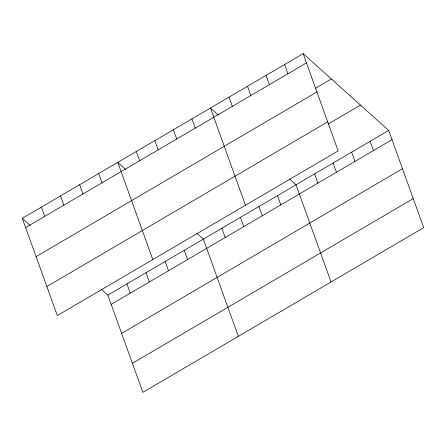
<?xml version="1.0" encoding="UTF-8"?>
<svg xmlns="http://www.w3.org/2000/svg" width="446" height="446" viewBox="0 0 446 446"><rect width="100%" height="100%" fill="white"/><g stroke="black" fill="none" stroke-linecap="round" stroke-linejoin="round"><path stroke-width="0.67" d="M303.141 53.659L338.152 150.893L57.305 315.573L22.3 218.339L303.141 53.659L388.695 130.427L423.7 227.661L142.859 392.341L107.848 295.107L101.409 289.331M25.628 227.588L306.474 62.908M315.233 88.459L331.372 78.992M36.081 256.623L316.928 91.943M46.852 286.538L327.698 121.858M328.172 124.027L360.463 105.094M107.848 295.107L388.695 130.427M111.177 304.356L392.023 139.67M121.635 333.391L402.476 168.705M132.401 363.306L413.247 198.626M218.389 115.113L210.467 108.004L245.473 205.238M289.577 178.991L296.016 184.767L331.021 282.006M125.711 169.458L117.789 162.35L152.794 259.583M196.898 233.336L203.337 239.112L238.342 336.351M22.3 218.339L30.222 225.453M370.158 141.293L373.486 150.542M351.621 152.164L354.949 161.407M333.084 163.03L336.418 172.279M284.609 64.525L287.938 73.774M314.553 173.901L317.881 183.15M266.072 75.396L269.401 84.645M247.536 86.268L250.864 95.511M277.479 195.638L280.807 204.887M228.999 97.133L232.333 106.382M258.942 206.509L262.27 215.752M240.405 217.375L243.739 226.624M191.931 118.87L195.259 128.119M221.874 228.246L225.202 237.495M173.394 129.741L176.722 138.99M154.857 140.613L158.185 149.856M184.237 250.312L187.571 259.561M136.32 151.478L139.654 160.727M165.143 261.512L168.471 270.761M146.043 272.712L149.377 281.956M98.689 173.55L102.017 182.793M126.948 283.907L130.277 293.156M79.594 184.744L82.923 193.993M60.494 195.945L63.823 205.193M41.4 207.145L44.728 216.388"/></g></svg>
